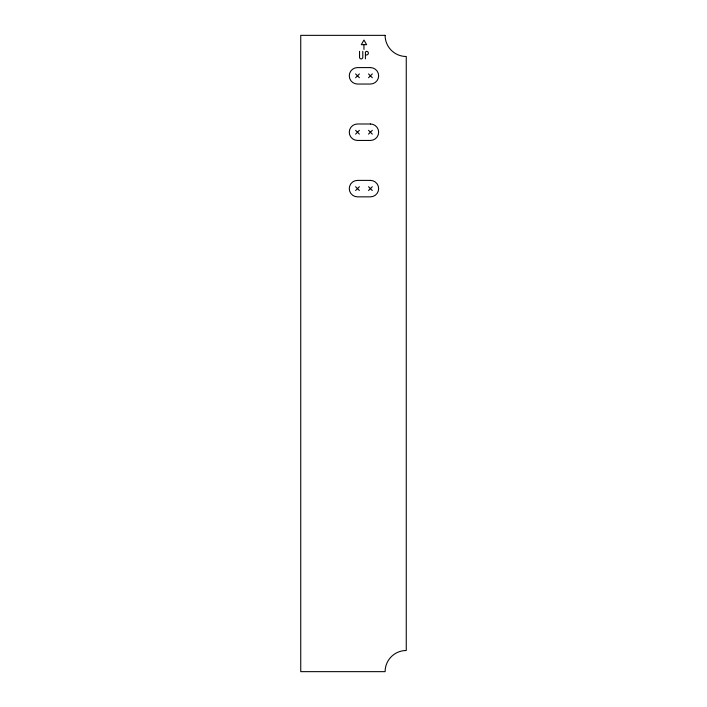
<?xml version="1.0" encoding="UTF-8"?>
<svg xmlns="http://www.w3.org/2000/svg" width="707" height="707" viewBox="0 0 707 707"><rect width="100%" height="100%" fill="white"/><g stroke="black" fill="none" stroke-linecap="round" stroke-linejoin="round"><path stroke-width="1.06" d="M355.594 77.717L359.395 73.917M368.524 77.717L372.315 73.917M355.594 134.118L359.395 130.318M368.524 134.118L372.315 130.318M355.594 190.519L359.395 186.719M368.524 190.519L372.315 186.719M363.769 44.665L361.295 44.665L363.955 40.052L366.624 44.665L363.955 44.665L363.955 49.455M365.59 54.952L366.562 54.952A1.812 1.812 0 0 0 368.374 53.14A1.812 1.812 0 0 0 366.562 51.328L365.431 51.982L365.404 58.849M368.524 73.917L372.315 77.717M355.594 73.917L359.395 77.717M368.524 130.318L372.315 134.118M355.594 130.318L359.395 134.118M368.524 186.719L372.315 190.519M355.594 186.719L359.395 190.519M362.797 51.328L362.797 57.302A1.626 1.626 0 0 1 361.171 58.928A1.626 1.626 0 0 1 359.545 57.302L359.545 51.328M385.112 35.35L300.74 35.35L300.74 671.65L385.112 671.65A21.148 21.148 0 0 1 406.26 650.502L406.26 56.498A21.148 21.148 0 0 1 385.112 35.35M370.424 67.589L357.495 67.589A8.228 8.228 0 0 0 349.267 75.817A8.228 8.228 0 0 0 357.495 84.045L370.424 84.045A8.228 8.228 0 0 0 378.643 75.817A8.228 8.228 0 0 0 370.424 67.589M370.424 123.99L357.495 123.99A8.228 8.228 0 0 0 349.267 132.218A8.228 8.228 0 0 0 357.495 140.446L370.424 140.446A8.228 8.228 0 0 0 378.643 132.218A8.228 8.228 0 0 0 370.424 123.99M370.424 180.391L357.495 180.391A8.228 8.228 0 0 0 349.267 188.619A8.228 8.228 0 0 0 357.495 196.846L370.424 196.846A8.228 8.228 0 0 0 378.643 188.619A8.228 8.228 0 0 0 370.424 180.391"/></g></svg>
